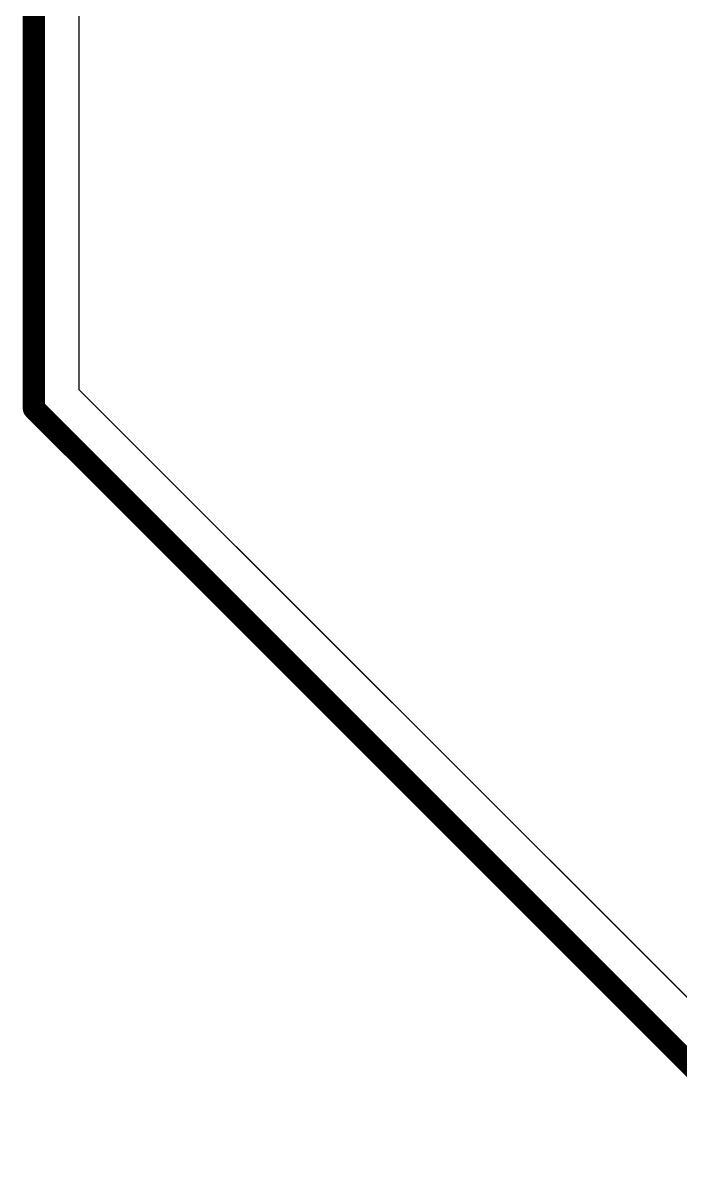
# Model space of a CAD drawing. Header units: inches. Extents: x -6 to 328, y -6 to 90.
# Drawn here: x -5.71 to -1.96, y -5.71 to 0.8 of the extents above; entities that cross this region are included whole.
import ezdxf

# ---------------------------------------------------------------- set-up
doc = ezdxf.new("R2010")
doc.units = ezdxf.units.IN
for name, color, linetype in [('Board Outline', 216, 'Continuous'), ('Bottom Layer', 5, 'Continuous'), ('GND', 76, 'Continuous'), ('PWR', 16, 'Continuous'), ('Top Layer', 1, 'Continuous')]:
    doc.layers.add(name, color=color, linetype=linetype)

msp = doc.modelspace()

# ---------------------------------------------------------------- linework, layer by layer
at = {"layer": 'Board Outline'}
for points in [[(-5.65, 32.4074, 0.127, 0.127, 0), (-5.65, -1.4074, 0.127, 0.127, 0)], [(-5.65, -1.4074, 0.127, 0.127, 0), (-1.4074, -5.65, 0.127, 0.127, 0)]]:
    msp.add_lwpolyline(points, format="xyseb", dxfattribs=at)
msp.add_lwpolyline([(-5.6818, -1.4074, 0.0635, 0.0635, 1), (-5.6183, -1.4074, 0.0635, 0.0635, 1)], format="xyseb", close=True, dxfattribs=at)
msp.add_lwpolyline([(-5.6818, -1.4074, 0.0635, 0.0635, 1), (-5.6183, -1.4074, 0.0635, 0.0635, 1)], format="xyseb", close=True, dxfattribs=at)
at = {"layer": 'Bottom Layer'}
for p, q in [((-5.391, -1.3001), (-5.391, 19.9604)), ((-1.3001, -5.391), (-5.391, -1.3001))]:
    msp.add_line(p, q, dxfattribs=at)
at = {"layer": 'GND'}
for p, q in [((-5.391, -1.3001), (-5.391, 32.3001)), ((-1.3001, -5.391), (-5.391, -1.3001))]:
    msp.add_line(p, q, dxfattribs=at)
at = {"layer": 'PWR'}
for p, q in [((-5.391, -1.3001), (-5.391, 10.3782)), ((-1.6262, -5.065), (-5.391, -1.3001))]:
    msp.add_line(p, q, dxfattribs=at)
at = {"layer": 'Top Layer'}
for p, q in [((-5.391, -1.3001), (-5.391, 19.2269)), ((-1.3001, -5.391), (-5.391, -1.3001))]:
    msp.add_line(p, q, dxfattribs=at)

doc.saveas('drawing.dxf')
